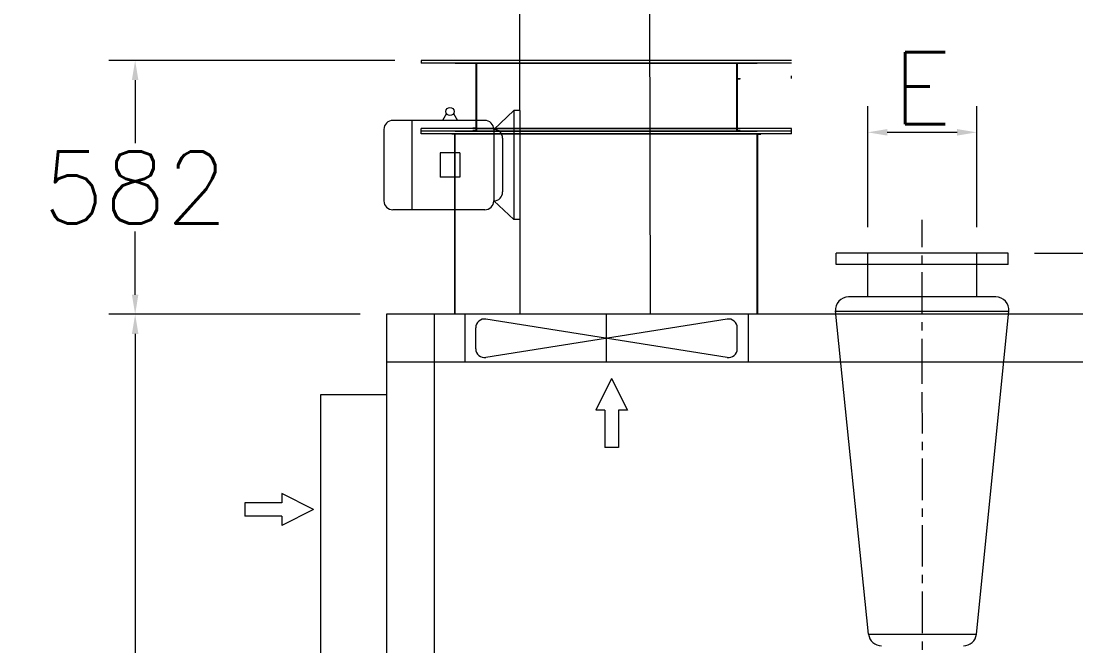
# Model space of a CAD drawing. Header units: millimetres. Extents: x 1925 to 561113, y 7411 to 433459.
# Drawn here: x 84465 to 145931, y 355949 to 392323 of the extents above; entities that cross this region are included whole.
import ezdxf

# ---------------------------------------------------------------- set-up
doc = ezdxf.new("R2010")
doc.units = ezdxf.units.MM
doc.header["$LTSCALE"] = 25.4
doc.linetypes.add('CENTER', pattern=[50.8, 31.75, -6.35, 6.35, -6.35])
doc.layers.get('Defpoints').update_dxf_attribs({"lineweight": 5})
doc.layers.add('CAXA0', color=7, linetype='Continuous', lineweight=5)
doc.layers.add('CAXA1', color=5, linetype='CENTER', lineweight=5)
doc.styles.add('Roman', font='romans')
doc.styles.get("Standard").update_dxf_attribs({"font": 'arial.ttf'})
doc.dimstyles.new('ISO-25', dxfattribs={"dimscale": 30, "dimtxt": 38.1, "dimasz": 38.1, "dimexe": 50.8, "dimexo": 50.8, "dimgap": 15.875, "dimtad": 1, "dimtih": 1, "dimtoh": 1, "dimdec": 1, "dimlfac": 0.03937, "dimdsep": 46, "dimtxsty": 'Standard', "dimcen": 63.5, "dimclrd": 7, "dimclre": 7, "dimclrt": 7, "dimadec": 0, "dimazin": 0, "dimtfac": 1, "dimtdec": 1, "dimtmove": 0, "dimatfit": 3, "dimfxl": 25.4, "dimlwd": 5, "dimlwe": 5, "dimarcsym": 0})

# ---------------------------------------------------------------- blocks, each defined once
blk = doc.blocks.new('*D14')
at = {"color": 7, "linetype": 'Continuous', "lineweight": 5, "transparency": 16777216}
for p, q in [((106246, 390036), (89587, 390036)), ((91111, 388893), (91111, 385216)), ((91111, 376396), (91111, 380072)), ((104227, 375253), (89587, 375253))]:
    blk.add_line(p, q, dxfattribs=at)
at = {"color": 7, "transparency": 16777216}
for points in [[(90920, 388893), (91301, 388893), (91111, 390036)], [(90920, 376396), (91301, 376396), (91111, 375253)]]:
    blk.add_solid(points, dxfattribs=at)
at = {"layer": 'Defpoints', "color": 0, "transparency": 16777216}
for p in [(107770, 390036), (91111, 375253), (105751, 375253)]:
    blk.add_point(p, dxfattribs=at)
at = {"color": 7, "lineweight": 5, "transparency": 16777216, "insert": (91111, 382644), "char_height": 4191, "attachment_point": 5, "style": 'Roman'}
blk.add_mtext('582', dxfattribs=at)
blk = doc.blocks.new('*D15')
at = {"color": 7, "linetype": 'Continuous', "lineweight": 5, "transparency": 16777216}
for p, q in [((104227, 375253), (89587, 375253)), ((91111, 374110), (91111, 342895)), ((91111, 323056), (91111, 337752)), ((101687, 321913), (89587, 321913))]:
    blk.add_line(p, q, dxfattribs=at)
at = {"color": 7, "transparency": 16777216}
for points in [[(90920, 374110), (91301, 374110), (91111, 375253)], [(90920, 323056), (91301, 323056), (91111, 321913)]]:
    blk.add_solid(points, dxfattribs=at)
at = {"layer": 'Defpoints', "color": 0, "transparency": 16777216}
for p in [(105751, 375253), (91111, 321913), (103211, 321913)]:
    blk.add_point(p, dxfattribs=at)
at = {"color": 7, "lineweight": 5, "transparency": 16777216, "insert": (91111, 340323), "char_height": 4191, "attachment_point": 5, "style": 'Roman'}
blk.add_mtext('2100', dxfattribs=at)
blk = doc.blocks.new('*D16')
at = {"color": 7, "linetype": 'Continuous', "lineweight": 5, "transparency": 16777216}
for p, q in [((143515, 378809), (171803, 378809)), ((170279, 377666), (170279, 348287)), ((170279, 323056), (170279, 343143)), ((166641, 321913), (171803, 321913))]:
    blk.add_line(p, q, dxfattribs=at)
at = {"color": 7, "transparency": 16777216}
for points in [[(170089, 377666), (170470, 377666), (170279, 378809)], [(170089, 323056), (170470, 323056), (170279, 321913)]]:
    blk.add_solid(points, dxfattribs=at)
at = {"layer": 'Defpoints', "color": 0, "transparency": 16777216}
for p in [(141991, 378809), (165117, 321913), (170279, 321913)]:
    blk.add_point(p, dxfattribs=at)
at = {"color": 7, "lineweight": 5, "transparency": 16777216, "insert": (170279, 345715), "char_height": 4191, "attachment_point": 5, "style": 'Roman'}
blk.add_mtext('2240', dxfattribs=at)
blk = doc.blocks.new('*D4')
at = {"color": 7, "linetype": 'Continuous', "lineweight": 5, "transparency": 16777216}
for p, q in [((133799, 380333), (133799, 387373)), ((140149, 380333), (140149, 387373)), ((134942, 385849), (139006, 385849))]:
    blk.add_line(p, q, dxfattribs=at)
at = {"color": 7, "transparency": 16777216}
for points in [[(134942, 386040), (134942, 385659), (133799, 385849)], [(139006, 386040), (139006, 385659), (140149, 385849)]]:
    blk.add_solid(points, dxfattribs=at)
at = {"layer": 'Defpoints', "color": 0, "transparency": 16777216}
for p in [(140149, 385849), (133799, 378809), (140149, 378809)]:
    blk.add_point(p, dxfattribs=at)
at = {"color": 7, "lineweight": 5, "transparency": 16777216, "insert": (136974, 388421), "char_height": 4191, "attachment_point": 5, "style": 'Roman'}
blk.add_mtext('E', dxfattribs=at)

msp = doc.modelspace()

# ---------------------------------------------------------------- linework, layer by layer
at = {"color": 7, "lineweight": 5}
for p, q in [((113531.17, 387114.54), (113531.17, 393693.12)), ((121150.17, 375252.72), (121094.02, 393693.12)), ((109251.17, 386945.2), (109011.98, 386543.04)), ((109661.78, 386945.2), (109900.98, 386543.04)), ((113175.57, 387114.54), (112005.01, 386022.34)), ((113531.17, 387114.54), (113175.57, 387114.54)), ((113175.57, 387114.54), (113175.57, 380764.54)), ((113531.17, 387114.54), (113531.17, 375252.72)), ((105606.37, 386022.34), (105606.37, 381856.74)), ((111484.31, 386543.04), (106127.07, 386543.04)), ((107231.97, 386543.04), (107231.97, 381336.04)), ((112005.01, 386022.34), (112005.01, 381856.74)), ((112525.71, 385501.64), (112525.71, 382377.44)), ((110025.44, 384650.74), (108887.52, 384650.74)), ((108887.52, 384650.74), (108887.52, 383228.34)), ((110025.44, 384650.74), (110025.44, 383228.34)), ((110025.44, 383228.34), (108887.52, 383228.34)), ((113175.57, 380764.54), (112005.01, 381856.74)), ((111484.31, 381336.04), (106127.07, 381336.04)), ((113531.17, 380764.54), (113175.57, 380764.54))]:
    msp.add_line(p, q, dxfattribs=at)
at = {"color": 7, "linetype": 'Continuous', "lineweight": 5, "ltscale": 15}
for p, q in [((129359.95, 390035.52), (107769.95, 390035.52)), ((129359.95, 389883.12), (107769.95, 389883.12)), ((109763.85, 389883.12), (127366.05, 389883.12)), ((110792.55, 389857.72), (110792.55, 389883.12)), ((110970.35, 389857.72), (110792.55, 389857.72)), ((110944.95, 389883.12), (126184.95, 389883.12)), ((110970.35, 389857.72), (110970.35, 386098.52)), ((110995.75, 389883.12), (110995.75, 386073.12)), ((126159.55, 389883.12), (126159.55, 386073.12)), ((126184.95, 389857.72), (126184.95, 386098.52)), ((129359.95, 388985.96), (129359.95, 389138.36)), ((126159.55, 388985.96), (126362.75, 388985.96)), ((126184.95, 388960.56), (126362.75, 388960.56)), ((126362.75, 388960.56), (126362.75, 388985.96)), ((110995.75, 387368.52), (110970.35, 387368.52)), ((126159.55, 387368.52), (126184.95, 387368.52)), ((110995.75, 387216.12), (110970.35, 387216.12)), ((110970.35, 387216.12), (110970.35, 385946.12)), ((110995.75, 387216.12), (110995.75, 385920.72)), ((126159.55, 387216.12), (126184.95, 387216.12)), ((126159.55, 387216.12), (126159.55, 385920.72)), ((126184.95, 387216.12), (126184.95, 385946.12)), ((129359.95, 386073.12), (107769.95, 386073.12)), ((107769.95, 385920.72), (107769.95, 386073.12)), ((110970.35, 386098.52), (110792.55, 386098.52)), ((110792.55, 386098.52), (110792.55, 386073.12)), ((110995.75, 386073.12), (110792.55, 386073.12)), ((110970.35, 386073.12), (126159.55, 386073.12)), ((126159.55, 386073.12), (126362.75, 386073.12)), ((126184.95, 386098.52), (126362.75, 386098.52)), ((126362.75, 386098.52), (126362.75, 386073.12)), ((129359.95, 385920.72), (129359.95, 386073.12)), ((129359.95, 385920.72), (107769.95, 385920.72)), ((129359.95, 385920.72), (107769.95, 385920.72)), ((107769.95, 385768.32), (107769.95, 385920.72)), ((129359.95, 385768.32), (107769.95, 385768.32)), ((109763.85, 385768.32), (109560.65, 385768.32)), ((109560.65, 385742.92), (109560.65, 385768.32)), ((109763.85, 385768.32), (109560.65, 385768.32)), ((109560.65, 385742.92), (109560.65, 385768.32)), ((109738.45, 385742.92), (109560.65, 385742.92)), ((109738.45, 385742.92), (109560.65, 385742.92)), ((109738.45, 375252.72), (109738.45, 385742.92)), ((109763.85, 385920.72), (127366.05, 385920.72)), ((109763.85, 385768.32), (127366.05, 385768.32)), ((109763.85, 375252.72), (109763.85, 385768.32)), ((110970.35, 385946.12), (110792.55, 385946.12)), ((110792.55, 385946.12), (110792.55, 385920.72)), ((110995.75, 385920.72), (110792.55, 385920.72)), ((110970.35, 385920.72), (126159.55, 385920.72)), ((126159.55, 385920.72), (126362.75, 385920.72)), ((126184.95, 385946.12), (126362.75, 385946.12)), ((126362.75, 385946.12), (126362.75, 385920.72)), ((127366.05, 385768.32), (127569.25, 385768.32)), ((127366.05, 375252.72), (127366.05, 385768.32)), ((127391.45, 385742.92), (127569.25, 385742.92)), ((127391.45, 375252.72), (127391.45, 385742.92)), ((127569.25, 385742.92), (127569.25, 385768.32)), ((129359.95, 385768.32), (129359.95, 385920.72)), ((105750.65, 375252.72), (105750.65, 321912.72)), ((159090.65, 375252.72), (105750.65, 375252.72)), ((108544.65, 375252.72), (108544.65, 321912.72)), ((110322.65, 375252.72), (110322.65, 372458.72)), ((125609.83, 372736.8), (111545.48, 374974.63)), ((125609.83, 374974.63), (111545.48, 372736.8)), ((118577.65, 372458.72), (118577.65, 375252.72)), ((126832.65, 375252.72), (126832.65, 372458.72)), ((110957.65, 373238.49), (110957.65, 374472.94)), ((126197.65, 373238.49), (126197.65, 374472.94)), ((159090.65, 372458.72), (105750.65, 372458.72)), ((118876.73, 371508.71), (117946.7, 369664.66)), ((118876.73, 371508.71), (119806.76, 369664.66)), ((101940.65, 325875.12), (101940.65, 370579.12)), ((101940.65, 370579.12), (105750.65, 370579.12)), ((118484.88, 369664.66), (117946.7, 369664.66)), ((118484.88, 369664.66), (118484.88, 367500.54)), ((119806.76, 369664.66), (119268.57, 369664.66)), ((119268.57, 369664.66), (119268.57, 367500.54)), ((119268.57, 367500.54), (118484.88, 367500.54)), ((101502.03, 363883.6), (99657.98, 364813.63)), ((99657.98, 364813.63), (99657.98, 364275.45)), ((99657.98, 364275.45), (97493.85, 364275.45)), ((97493.85, 364275.45), (97493.85, 363491.75)), ((101502.03, 363883.6), (99657.98, 362953.57)), ((99657.98, 363491.75), (97493.85, 363491.75)), ((99657.98, 363491.75), (99657.98, 362953.57))]:
    msp.add_line(p, q, dxfattribs=at)
at = {"color": 7, "linetype": 'Continuous', "lineweight": 5}
msp.add_line((107769.95, 390035.52), (107769.95, 389883.12), dxfattribs=at)
at = {"color": 7, "lineweight": 5}
msp.add_circle((109456.48, 387063.74), 237.07, dxfattribs=at)
for centre, start, end in [((106127.07, 386022.34), 90, 180), ((111484.31, 386022.34), 0, 90), ((112005.01, 385501.64), 0, 90), ((112005.01, 382377.44), 270, 0), ((106127.07, 381856.74), 180, 270), ((111484.31, 381856.74), 270, 0)]:
    msp.add_arc(centre, 520.7, start, end, dxfattribs=at)
at = {"color": 7, "linetype": 'Continuous', "lineweight": 5, "ltscale": 15}
for centre, start, end in [((111465.65, 374472.94), 80.9592229, 180), ((125689.65, 374472.94), 0, 99.0407771), ((111465.65, 373238.49), 180, 279.0407771), ((125689.65, 373238.49), 260.9592229, 0)]:
    msp.add_arc(centre, 508, start, end, dxfattribs=at)
at = {"layer": 'CAXA0', "color": 7, "linetype": 'Continuous', "lineweight": 5}
for p, q in [((141990.82, 378808.51), (131957.82, 378808.51)), ((131957.82, 378148.11), (131957.82, 378808.51)), ((133799.32, 376268.51), (133799.32, 378808.51)), ((140149.32, 376268.51), (140149.32, 378808.51)), ((141990.82, 378148.11), (141990.82, 378808.51)), ((141990.82, 378148.11), (131957.82, 378148.11)), ((141264.68, 376268.51), (132683.97, 376268.51)), ((133847.14, 356631.56), (131923.2, 375463.27)), ((131926.07, 375427.56), (142022.57, 375427.56)), ((140133.64, 356631.56), (142022.57, 375427.56)), ((133847.14, 356631.56), (140133.64, 356631.56))]:
    msp.add_line(p, q, dxfattribs=at)
for centre, start, end in [((132683.97, 375506.51), 90, 185.9468631), ((141264.68, 375506.51), 354.0531369, 90), ((134605.04, 356710.51), 185.9468631, 270), ((139375.74, 356710.51), 270, 354.0531369)]:
    msp.add_arc(centre, 762, start, end, dxfattribs=at)
at = {"layer": 'CAXA1', "linetype": 'CENTER', "lineweight": 5, "ltscale": 3}
for p, q in [((136979.69, 371412.36), (136972.93, 380744.99)), ((136993.15, 352824.82), (136979.69, 371412.36))]:
    msp.add_line(p, q, dxfattribs=at)

# ---------------------------------------------------------------- dimensions: what is measured, and where the dimension line sits
at = {"color": 7, "lineweight": 5}
dim = msp.add_linear_dim(base=(140149.31, 385849.46), p1=(133799.32, 378808.51), p2=(140149.31, 378808.51), text='E', dimstyle='ISO-25', override={"dimscale": 30, "dimtxt": 139.7, "dimpost": '\\X', "dimtxsty": 'Roman', "dimtmove": 1}, dxfattribs=at)
dim.commit()
dim.dimension.update_dxf_attribs({"geometry": '*D4', "text_midpoint": (136974.31, 385849.46), "dimtype": 160})
dim = msp.add_linear_dim(base=(91110.65, 375252.72), p1=(107769.95, 390035.52), p2=(105750.65, 375252.72), angle=90, dimstyle='ISO-25', override={"dimscale": 30, "dimtxt": 139.7, "dimpost": '\\X', "dimtxsty": 'Roman', "dimtmove": 1}, dxfattribs=at)
dim.commit()
dim.dimension.update_dxf_attribs({"geometry": '*D14', "text_midpoint": (91110.65, 382644.12)})
for base, p1, p2, picture, middle in [((170279.11, 321912.72), (141990.82, 378808.51), (165116.88, 321912.72), '*D16', (170279.11, 345715.08)), ((91110.65, 321912.72), (105750.65, 375252.72), (103210.65, 321912.72), '*D15', (91110.65, 340323.3))]:
    dim = msp.add_linear_dim(base=base, p1=p1, p2=p2, angle=90, dimstyle='ISO-25', override={"dimscale": 30, "dimtxt": 139.7, "dimpost": '\\X', "dimtxsty": 'Roman', "dimtmove": 1}, dxfattribs=at)
    dim.commit()
    dim.dimension.update_dxf_attribs({"geometry": picture, "text_midpoint": middle, "dimtype": 160})

doc.saveas('drawing.dxf')
